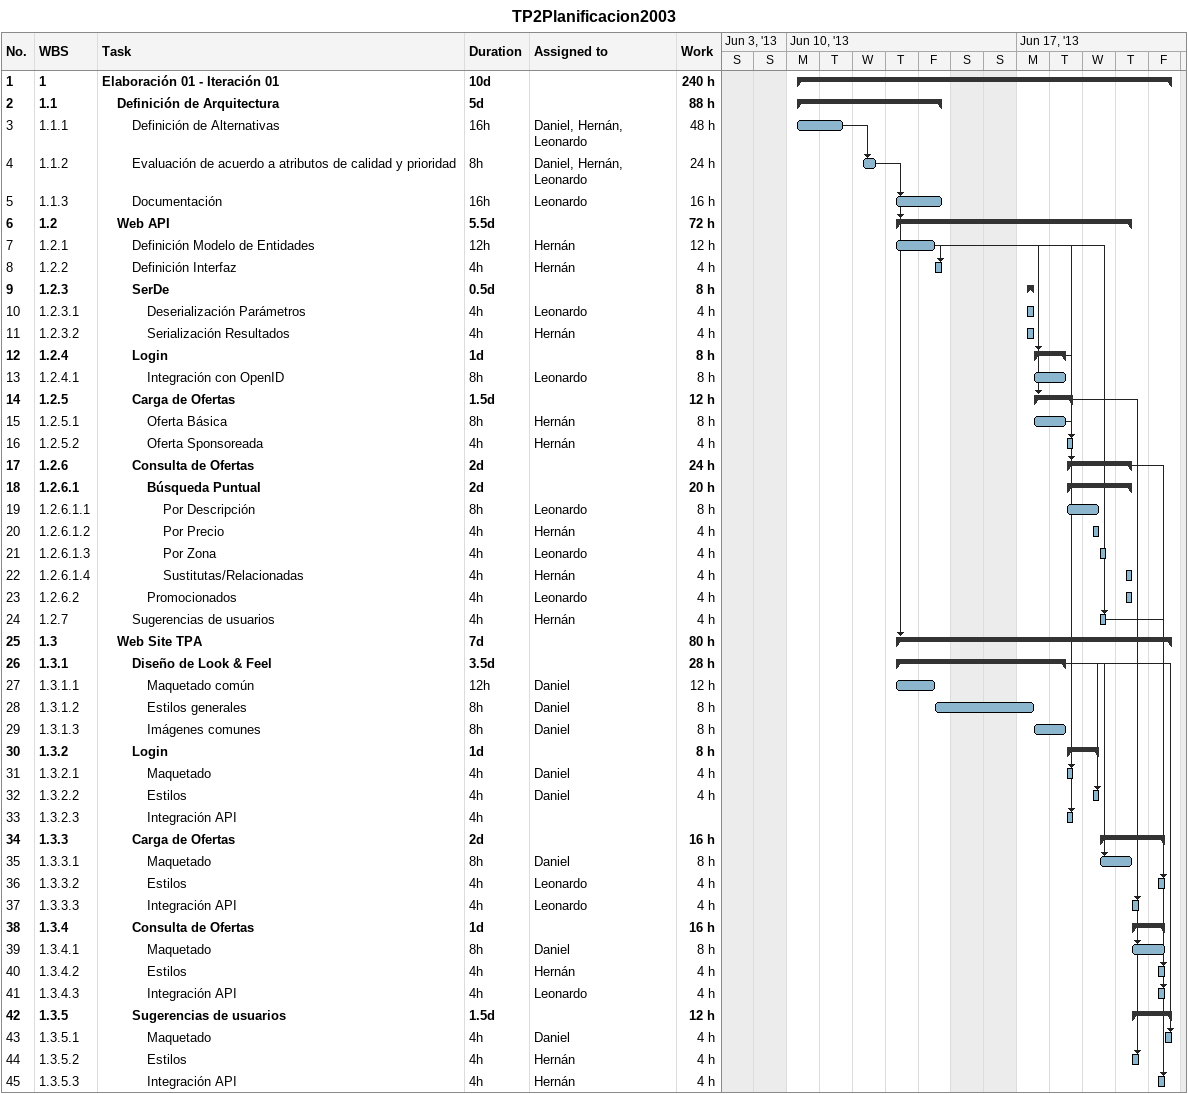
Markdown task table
TP2Planificacion2003

| ID | WBS | Task | Duration | Start | Finish | Predecessors | Resources | Work (h) |
|---|---|---|---|---|---|---|---|---|
| 1 | 1 | **Elaboración 01 - Iteración 01** | 10d | 2013-06-10 | 2013-06-21 |  |  | 240 |
| 2 | 1.1 | **Definición de Arquitectura** | 5d | 2013-06-10 | 2013-06-14 |  |  | 88 |
| 3 | 1.1.1 | Definición de Alternativas | 16h | 2013-06-10 | 2013-06-11 |  | Daniel, Hernán, Leonardo | 48 |
| 4 | 1.1.2 | Evaluación de acuerdo a atributos de calidad y prioridad | 8h | 2013-06-12 | 2013-06-12 | 3 | Daniel, Hernán, Leonardo | 24 |
| 5 | 1.1.3 | Documentación | 16h | 2013-06-13 | 2013-06-14 | 4 | Leonardo | 16 |
| 6 | 1.2 | **Web API** | 5.5d | 2013-06-13 | 2013-06-20 | 4 |  | 72 |
| 7 | 1.2.1 | Definición Modelo de Entidades | 12h | 2013-06-13 | 2013-06-14 |  | Hernán | 12 |
| 8 | 1.2.2 | Definición Interfaz | 4h | 2013-06-14 | 2013-06-14 | 7 | Hernán | 4 |
| 9 | 1.2.3 | **SerDe** | 0.5d | 2013-06-17 | 2013-06-17 |  |  | 8 |
| 10 | 1.2.3.1 | Deserialización Parámetros | 4h | 2013-06-17 | 2013-06-17 |  | Leonardo | 4 |
| 11 | 1.2.3.2 | Serialización Resultados | 4h | 2013-06-17 | 2013-06-17 |  | Hernán | 4 |
| 12 | 1.2.4 | **Login** | 1d | 2013-06-17 | 2013-06-18 | 7 |  | 8 |
| 13 | 1.2.4.1 | Integración con OpenID | 8h | 2013-06-17 | 2013-06-18 |  | Leonardo | 8 |
| 14 | 1.2.5 | **Carga de Ofertas** | 1.5d | 2013-06-17 | 2013-06-18 | 7 |  | 12 |
| 15 | 1.2.5.1 | Oferta Básica | 8h | 2013-06-17 | 2013-06-18 |  | Hernán | 8 |
| 16 | 1.2.5.2 | Oferta Sponsoreada | 4h | 2013-06-18 | 2013-06-18 | 15 | Hernán | 4 |
| 17 | 1.2.6 | **Consulta de Ofertas** | 2d | 2013-06-18 | 2013-06-20 | 7 |  | 24 |
| 18 | 1.2.6.1 | **Búsqueda Puntual** | 2d | 2013-06-18 | 2013-06-20 |  |  | 20 |
| 19 | 1.2.6.1.1 | Por Descripción | 8h | 2013-06-18 | 2013-06-19 |  | Leonardo | 8 |
| 20 | 1.2.6.1.2 | Por Precio | 4h | 2013-06-19 | 2013-06-19 |  | Hernán | 4 |
| 21 | 1.2.6.1.3 | Por Zona | 4h | 2013-06-19 | 2013-06-19 |  | Leonardo | 4 |
| 22 | 1.2.6.1.4 | Sustitutas/Relacionadas | 4h | 2013-06-20 | 2013-06-20 |  | Hernán | 4 |
| 23 | 1.2.6.2 | Promocionados | 4h | 2013-06-20 | 2013-06-20 |  | Leonardo | 4 |
| 24 | 1.2.7 | Sugerencias de usuarios | 4h | 2013-06-19 | 2013-06-19 | 7 | Hernán | 4 |
| 25 | 1.3 | **Web Site TPA** | 7d | 2013-06-13 | 2013-06-21 | 4 |  | 80 |
| 26 | 1.3.1 | **Diseño de Look & Feel** | 3.5d | 2013-06-13 | 2013-06-18 |  |  | 28 |
| 27 | 1.3.1.1 | Maquetado común | 12h | 2013-06-13 | 2013-06-14 |  | Daniel | 12 |
| 28 | 1.3.1.2 | Estilos generales | 8h | 2013-06-14 | 2013-06-17 |  | Daniel | 8 |
| 29 | 1.3.1.3 | Imágenes comunes | 8h | 2013-06-17 | 2013-06-18 |  | Daniel | 8 |
| 30 | 1.3.2 | **Login** | 1d | 2013-06-18 | 2013-06-19 |  |  | 8 |
| 31 | 1.3.2.1 | Maquetado | 4h | 2013-06-18 | 2013-06-18 | 26 | Daniel | 4 |
| 32 | 1.3.2.2 | Estilos | 4h | 2013-06-19 | 2013-06-19 | 26 | Daniel | 4 |
| 33 | 1.3.2.3 | Integración API | 4h | 2013-06-18 | 2013-06-18 | 12 |  |  |
| 34 | 1.3.3 | **Carga de Ofertas** | 2d | 2013-06-19 | 2013-06-21 |  |  | 16 |
| 35 | 1.3.3.1 | Maquetado | 8h | 2013-06-19 | 2013-06-20 | 26 | Daniel | 8 |
| 36 | 1.3.3.2 | Estilos | 4h | 2013-06-21 | 2013-06-21 | 26 | Leonardo | 4 |
| 37 | 1.3.3.3 | Integración API | 4h | 2013-06-20 | 2013-06-20 | 14 | Leonardo | 4 |
| 38 | 1.3.4 | **Consulta de Ofertas** | 1d | 2013-06-20 | 2013-06-21 |  |  | 16 |
| 39 | 1.3.4.1 | Maquetado | 8h | 2013-06-20 | 2013-06-21 | 26 | Daniel | 8 |
| 40 | 1.3.4.2 | Estilos | 4h | 2013-06-21 | 2013-06-21 | 26 | Hernán | 4 |
| 41 | 1.3.4.3 | Integración API | 4h | 2013-06-21 | 2013-06-21 | 17 | Leonardo | 4 |
| 42 | 1.3.5 | **Sugerencias de usuarios** | 1.5d | 2013-06-20 | 2013-06-21 |  |  | 12 |
| 43 | 1.3.5.1 | Maquetado | 4h | 2013-06-21 | 2013-06-21 | 26 | Daniel | 4 |
| 44 | 1.3.5.2 | Estilos | 4h | 2013-06-20 | 2013-06-20 | 26 | Hernán | 4 |
| 45 | 1.3.5.3 | Integración API | 4h | 2013-06-21 | 2013-06-21 | 24 | Hernán | 4 |
